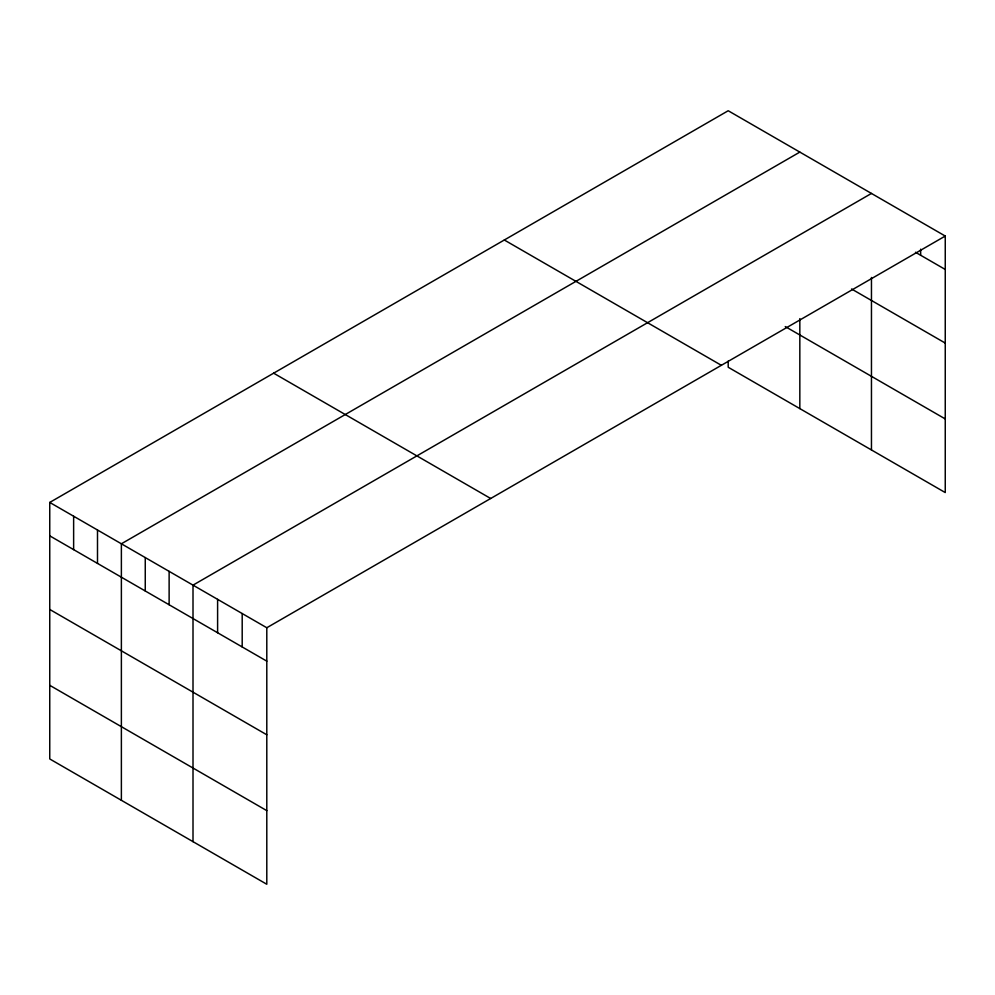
<?xml version="1.0" encoding="UTF-8"?>
<svg xmlns="http://www.w3.org/2000/svg" width="995" height="995" viewBox="0 0 995 995"><rect width="100%" height="100%" fill="white"/><g stroke="black" fill="none" stroke-linecap="round" stroke-linejoin="round"><path stroke-width="1.49" d="M49.75 502.438L266.797 627.745L266.797 884.256L49.75 758.949L49.75 502.438L728.203 110.743L945.25 236.051L945.25 492.562L728.203 367.254L728.203 361.11M799.831 152.098L121.378 543.792L121.378 800.303M871.458 193.44L193.005 585.147L193.005 841.658M266.797 627.745L945.25 236.051M915.475 252.27L945.25 269.458M851.558 288.985L945.25 343.076M785.242 326.559L945.25 418.932M504.316 240.006L721.363 365.314M273.637 373.175L490.684 498.495M49.75 535.845L266.797 661.153M49.75 609.462L266.797 734.783M49.75 685.319L266.797 810.639M920.649 249.185L920.649 255.255M871.458 277.468L871.458 449.951M799.831 318.611L799.831 408.597M242.195 613.554L242.195 646.949M217.606 599.351L217.606 632.758M169.125 571.366L169.125 604.761M145.258 557.573L145.258 590.98M97.498 530.012L97.498 563.419M73.63 516.218L73.63 549.626"/></g></svg>
